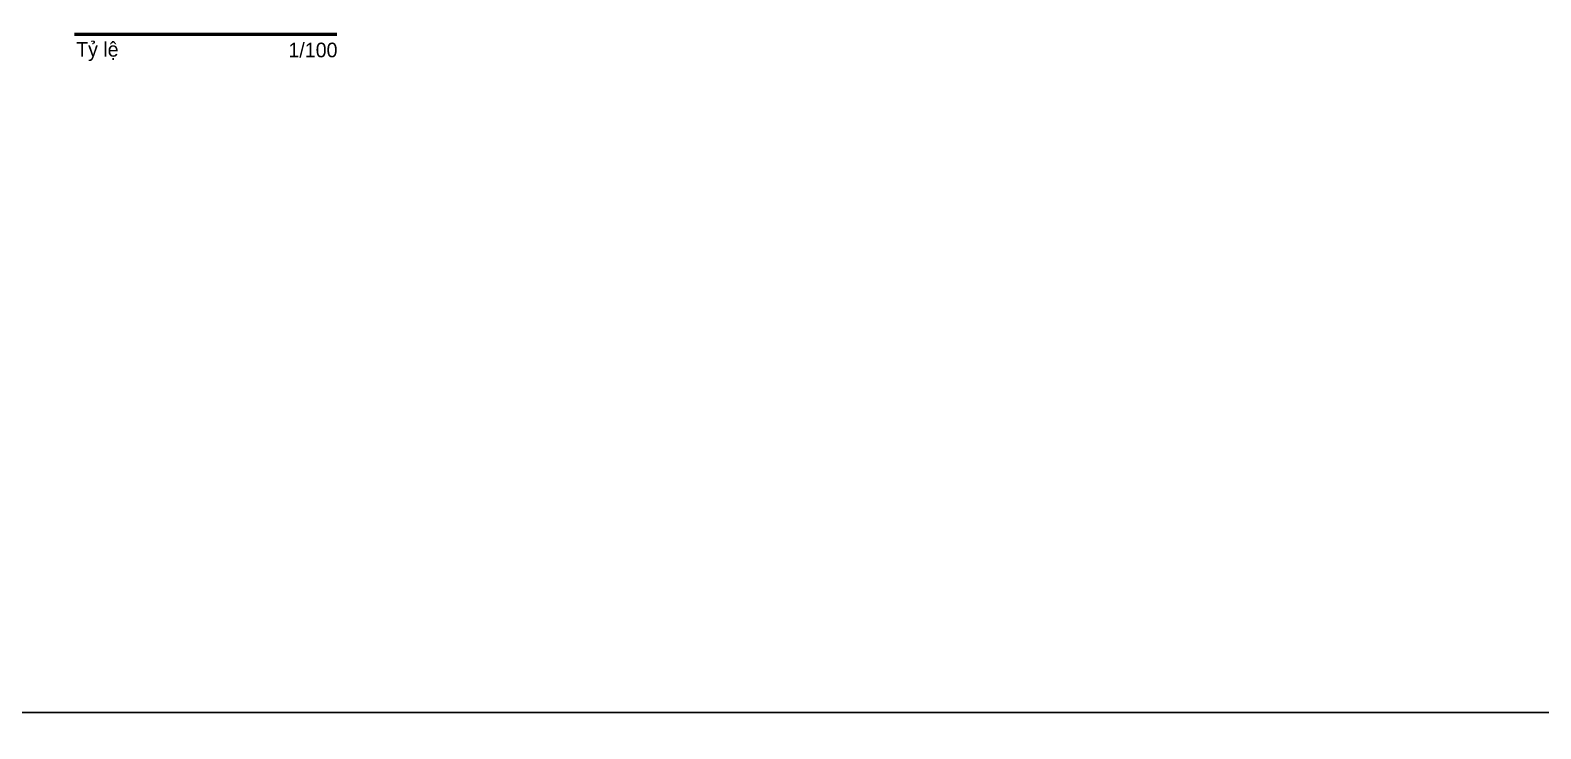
# Model space of a CAD drawing. Extents: x -1107188 to -523840, y 39692 to 514392.
# Drawn here: x -1069598 to -1046393, y 336442 to 347181 of the extents above; entities that cross this region are included whole.
import ezdxf
from ezdxf.enums import TextEntityAlignment as Align

# ---------------------------------------------------------------- set-up
doc = ezdxf.new("R2010")
doc.units = 0
doc.layers.get('0').update_dxf_attribs({"color": 255, "linetype": 'CONTINUOUS'})
doc.layers.add('00-KICH THUOC', color=6, linetype='CONTINUOUS', lineweight=9)
doc.layers.add('TEXT', color=7, linetype='CONTINUOUS')
doc.styles.add('SO BV', font='', dxfattribs={"height": 200})
doc.styles.add('SWISS-CONDENSE', font='')
doc.styles.add('TEN BV', font='', dxfattribs={"height": 350})
doc.styles.get('SO BV').set_extended_font_data('VNI-Helve-Condense')
doc.styles.get('SWISS-CONDENSE').set_extended_font_data('VNI-Swiss-Condense')
doc.styles.get('TEN BV').set_extended_font_data('VNI-Helve-Condense', bold=True)

# ---------------------------------------------------------------- blocks, each defined once
blk = doc.blocks.new('KHUNGTEN')
at = {"color": 3, "linetype": 'Continuous'}
for points in [[(-593653, 217892), (-593653, 277292), (-509653, 277292), (-509653, 217892), (-593653, 217892)], [(-593153, 218392), (-593153, 276792), (-510153, 276792), (-510153, 218392)]]:
    blk.add_lwpolyline(points, close=True, dxfattribs=at)
at = {"style": 'TEN BV'}
for tag, p in [('TEB_BV', (-518299, 222628)), ('LOAI_BV', (-511918, 220684)), ('TL', (-512164, 219751))]:
    blk.add_attdef(tag, p, '', height=350, dxfattribs=at)
at = {"style": 'SO BV'}
for tag, p in [('SOBV', (-510673, 221020)), ('TONGSOBV', (-510673, 220591))]:
    blk.add_attdef(tag, text='', height=200, dxfattribs=at).set_placement(p, align=Align.CENTER)

msp = doc.modelspace()

# ---------------------------------------------------------------- linework, layer by layer
at = {"layer": 'TEXT', "color": 7, "linetype": 'ByBlock', "const_width": 48.75}
msp.add_lwpolyline([(-1064887.372, 347118.344), (-1067735.728, 347118.344), (-1064887.372, 347118.344), (-1068919.932, 347118.344)], dxfattribs=at)

# ---------------------------------------------------------------- block references
at = {"layer": '00-KICH THUOC'}
for p in [(-513535.14, 118300), (-513535.14, 59400)]:
    msp.add_blockref('KHUNGTEN', p, dxfattribs=at)

# ---------------------------------------------------------------- texts
at = {"layer": 'TEXT', "color": 7, "linetype": 'ByBlock', "char_height": 225, "attachment_point": 1, "style": 'SWISS-CONDENSE'}
for s, insert in [('{\\fVNI-Avo|b0|i0|c0|p2;Tyû leä}', (-1068892.911, 346999.477)), ('{\\fVNI-Avo|b0|i0|c0|p2;1/100}', (-1065631.091, 346989.504))]:
    msp.add_mtext(s, dxfattribs=dict(at, insert=insert))

doc.saveas('drawing.dxf')
